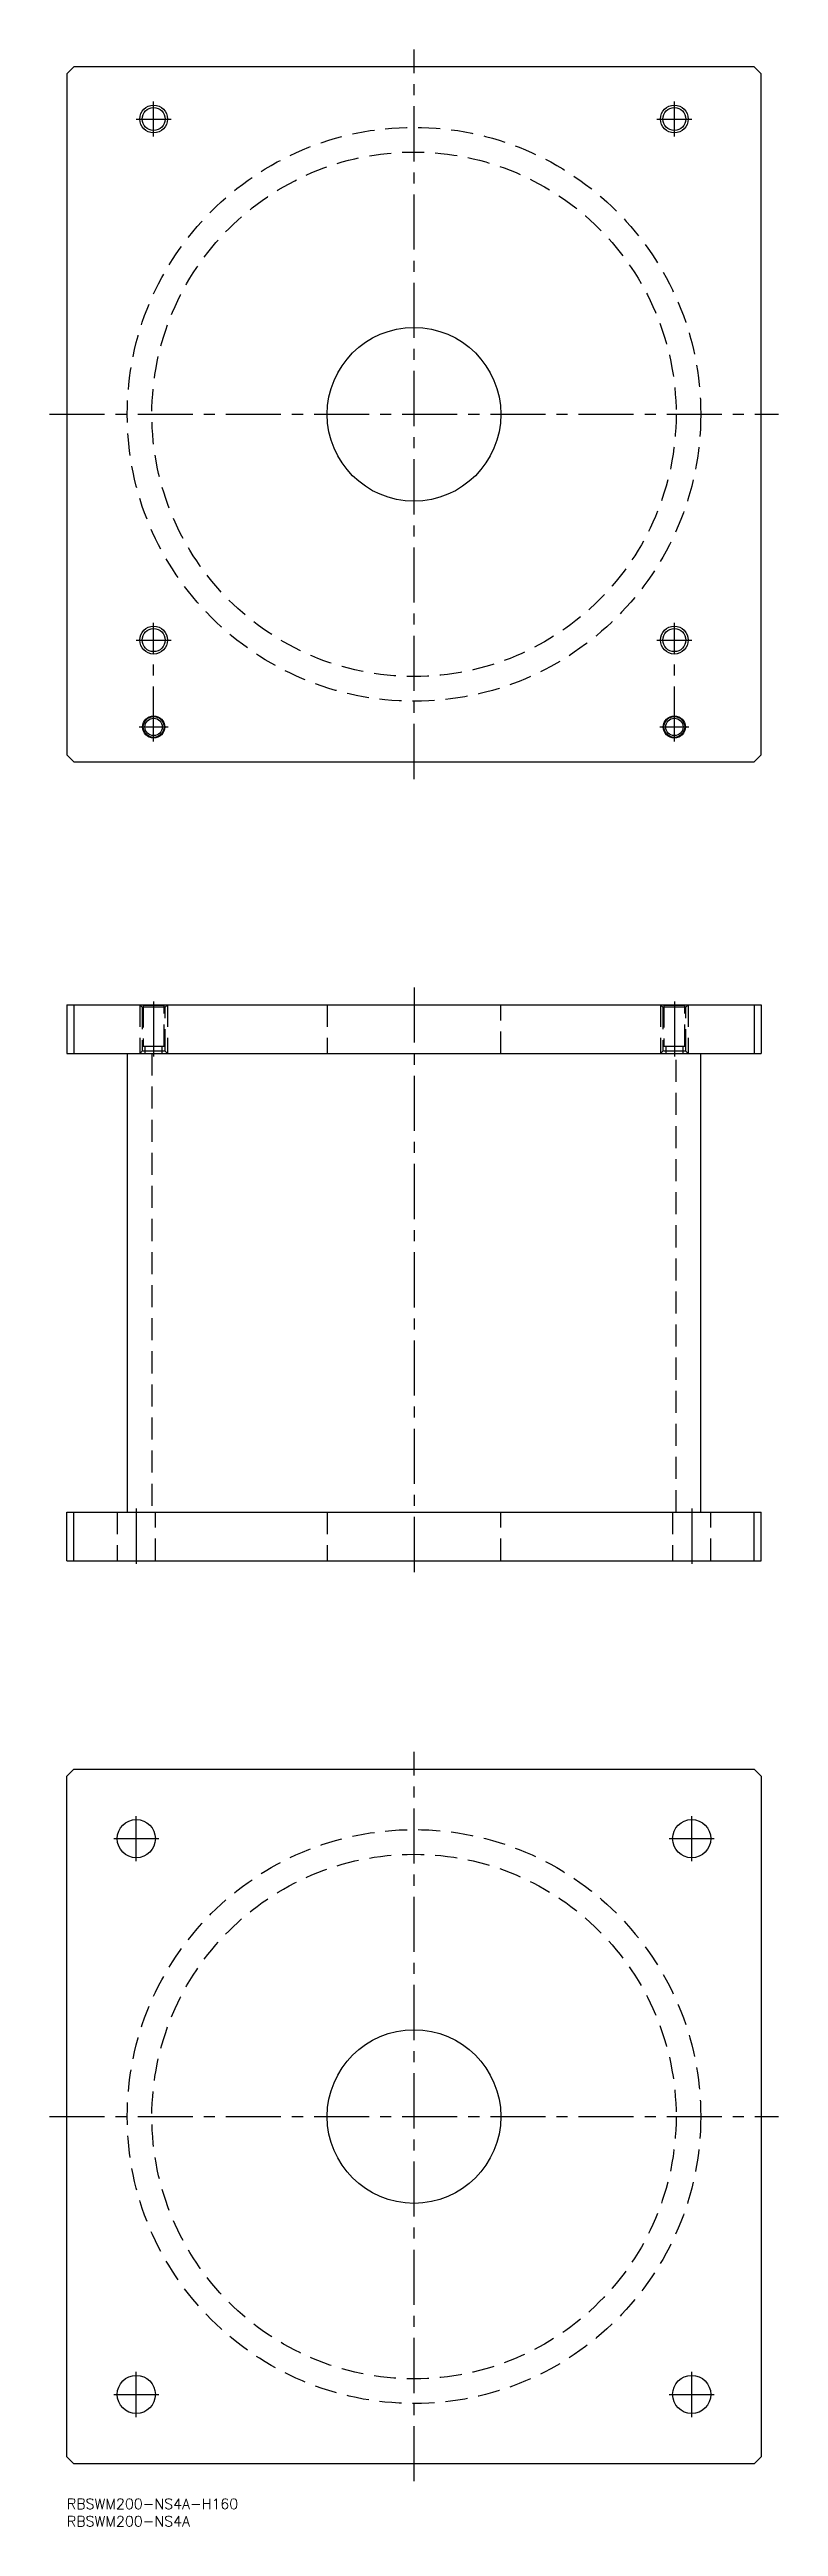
# Model space of a CAD drawing. Extents: x -5 to 205, y -8 to 705.
import ezdxf

# ---------------------------------------------------------------- set-up
doc = ezdxf.new("R2010")
doc.units = 0
doc.header["$LTSCALE"] = 0.5
doc.linetypes.add('CENTER', pattern=[50.8, 31.75, -6.35, 6.35, -6.35])
doc.linetypes.add('DASHED', pattern=[19.05, 12.7, -6.35])
for name, color, linetype in [('MSM_CENTER', 1, 'CENTER'), ('MSM_CONTINUOUS', 7, 'CONTINUOUS'), ('MSM_DASHED', 4, 'DASHED'), ('MSM_NARROW', 5, 'CONTINUOUS'), ('MSM_PART_NUMBER', 7, 'CONTINUOUS')]:
    doc.layers.add(name, color=color, linetype=linetype)
doc.styles.get("Standard").update_dxf_attribs({"font": 'txt.shx', "height": 3, "bigfont": 'bigfont.shx'})

msp = doc.modelspace()

# ---------------------------------------------------------------- linework, layer by layer
at = {"layer": 'MSM_CENTER'}
for p, q in [((100, 495), (100, 705)), ((20, 685), (30, 685)), ((25, 680), (25, 690)), ((170, 685), (180, 685)), ((175, 680), (175, 690)), ((-5, 600), (205, 600)), ((20, 535), (30, 535)), ((25, 505.8), (25, 540)), ((170, 535), (180, 535)), ((175, 505.8), (175, 540)), ((20.8, 510), (29.2, 510)), ((170.8, 510), (179.2, 510)), ((100, 435), (100, 265)), ((25, 431), (25, 415)), ((175, 431), (175, 415)), ((20, 285), (20, 269)), ((180, 285), (180, 269)), ((100, 5), (100, 215)), ((20, 183.5), (20, 196.5)), ((180, 183.5), (180, 196.5)), ((13.5, 190), (26.5, 190)), ((173.5, 190), (186.5, 190)), ((-5, 110), (205, 110)), ((20, 23.5), (20, 36.5)), ((180, 23.5), (180, 36.5)), ((13.5, 30), (26.5, 30)), ((173.5, 30), (186.5, 30))]:
    msp.add_line(p, q, dxfattribs=at)
at = {"layer": 'MSM_CONTINUOUS'}
for p, q in [((2, 700), (0, 698)), ((198, 700), (2, 700)), ((200, 698), (198, 700)), ((0, 698), (0, 502)), ((200, 502), (200, 698)), ((0, 502), (2, 500)), ((2, 500), (198, 500)), ((198, 500), (200, 502)), ((0, 430), (0, 416)), ((0, 430), (200, 430)), ((2, 430), (2, 416)), ((198, 430), (198, 416)), ((200, 430), (200, 416)), ((0, 416), (200, 416)), ((17.4, 416), (17.4, 284)), ((182.6, 284), (182.6, 416)), ((0, 270), (0, 284)), ((0, 284), (200, 284)), ((2, 270), (2, 284)), ((198, 270), (198, 284)), ((200, 270), (200, 284)), ((0, 270), (200, 270)), ((0, 208), (2, 210)), ((0, 12), (0, 208)), ((2, 210), (198, 210)), ((198, 210), (200, 208)), ((200, 208), (200, 12)), ((2, 10), (0, 12)), ((198, 10), (2, 10)), ((200, 12), (198, 10))]:
    msp.add_line(p, q, dxfattribs=at)
for centre, radius in [((25, 685), 3.3235), ((175, 685), 3.3235), ((100, 600), 25), ((25, 535), 3.3235), ((175, 535), 3.3235), ((25, 510), 3.2), ((25, 510), 3), ((25, 510), 2.5), ((175, 510), 3.2), ((175, 510), 3), ((175, 510), 2.5), ((20, 190), 5.5), ((180, 190), 5.5), ((100, 110), 25), ((20, 30), 5.5), ((180, 30), 5.5)]:
    msp.add_circle(centre, radius, dxfattribs=at)
at = {"layer": 'MSM_DASHED'}
for p, q in [((21, 430), (21.6765, 429.3235)), ((21, 430), (21, 416)), ((21.6765, 429.3235), (21.6765, 416.6765)), ((28.3235, 429.3235), (21.6765, 429.3235)), ((21.8, 430), (22, 429.8)), ((22, 429.8), (22, 418)), ((28, 429.8), (22, 429.8)), ((28, 429.8), (28.2, 430)), ((28, 418), (28, 429.8)), ((28.3235, 429.3235), (29, 430)), ((28.3235, 416.6765), (28.3235, 429.3235)), ((29, 430), (29, 416)), ((75, 430), (75, 416)), ((125, 416), (125, 430)), ((171, 430), (171.6765, 429.3235)), ((171, 430), (171, 416)), ((171.6765, 429.3235), (171.6765, 416.6765)), ((178.3235, 429.3235), (171.6765, 429.3235)), ((171.8, 430), (172, 429.8)), ((172, 429.8), (172, 418)), ((178, 429.8), (172, 429.8)), ((178, 429.8), (178.2, 430)), ((178, 418), (178, 429.8)), ((178.3235, 429.3235), (179, 430)), ((178.3235, 416.6765), (178.3235, 429.3235)), ((179, 430), (179, 416)), ((21.6765, 416.6765), (21, 416)), ((28.3235, 416.6765), (21.6765, 416.6765)), ((28, 418), (22, 418)), ((22.5, 418), (22.5, 416)), ((24.5, 416), (24.5, 284)), ((27.5, 416), (27.5, 418)), ((29, 416), (28.3235, 416.6765)), ((171.6765, 416.6765), (171, 416)), ((178.3235, 416.6765), (171.6765, 416.6765)), ((178, 418), (172, 418)), ((172.5, 418), (172.5, 416)), ((175.5, 284), (175.5, 416)), ((177.5, 416), (177.5, 418)), ((179, 416), (178.3235, 416.6765)), ((14.5, 284), (14.5, 270)), ((25.5, 270), (25.5, 284)), ((75, 284), (75, 270)), ((125, 270), (125, 284)), ((174.5, 284), (174.5, 270)), ((185.5, 270), (185.5, 284))]:
    msp.add_line(p, q, dxfattribs=at)
for centre, radius in [((100, 600), 82.6), ((100, 600), 75.5), ((100, 110), 82.6), ((100, 110), 75.5)]:
    msp.add_circle(centre, radius, dxfattribs=at)
at = {"layer": 'MSM_NARROW'}
for centre in [(25, 685), (175, 685), (25, 535), (175, 535)]:
    msp.add_circle(centre, 4, dxfattribs=at)

# ---------------------------------------------------------------- texts
at = {"layer": 'MSM_PART_NUMBER'}
for s, p in [('RBSWM200-NS4A-H160', (0, -3)), ('RBSWM200-NS4A', (0, -8))]:
    msp.add_text(s, height=3, dxfattribs=at).set_placement(p)

doc.saveas('drawing.dxf')
